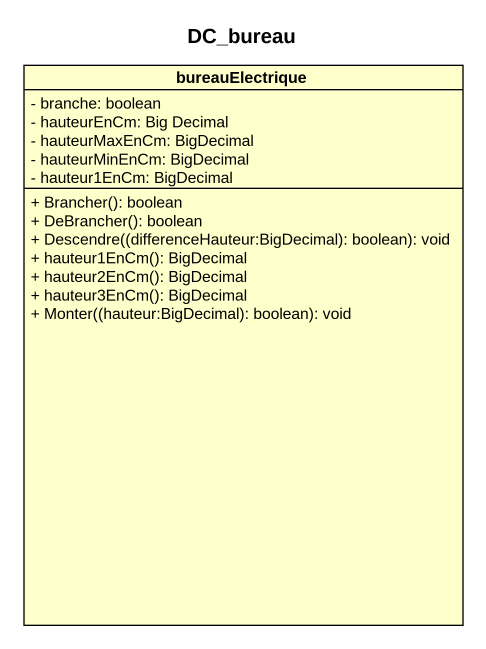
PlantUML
@startuml
title DC_bureau
hide circle
hide empty members
skinparam classAttributeIconSize 0
class bureauElectrique {
  - branche: boolean
  - hauteurEnCm: Big Decimal
  - hauteurMaxEnCm: BigDecimal
  - hauteurMinEnCm: BigDecimal
  - hauteur1EnCm: BigDecimal
  + Brancher(): boolean
  + DeBrancher(): boolean
  + Descendre((differenceHauteur:BigDecimal): boolean): void
  + hauteur1EnCm(): BigDecimal
  + hauteur2EnCm(): BigDecimal
  + hauteur3EnCm(): BigDecimal
  + Monter((hauteur:BigDecimal): boolean): void
}
@enduml
